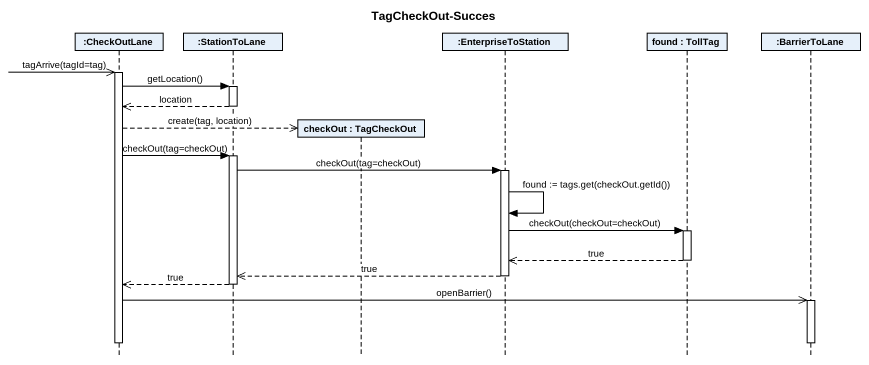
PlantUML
@startuml
title TagCheckOut-Succes
hide footbox
participant ":CheckOutLane" as CheckOutLane
participant ":StationToLane" as StationToLane
participant "checkOut : TagCheckOut" as checkOut
participant ":EnterpriseToStation" as EnterpriseToStation
participant "found : TollTag" as found
participant ":BarrierToLane" as BarrierToLane

CheckOutLane ->> CheckOutLane : tagArrive(tagId=tag)
activate CheckOutLane
CheckOutLane -> StationToLane : getLocation()
activate StationToLane
StationToLane -->> CheckOutLane : location
deactivate StationToLane
CheckOutLane -->> checkOut ** : create(tag, location)
CheckOutLane -> StationToLane : checkOut(tag=checkOut)
activate StationToLane
StationToLane -> EnterpriseToStation : checkOut(tag=checkOut)
activate EnterpriseToStation
EnterpriseToStation -> EnterpriseToStation : found := tags.get(checkOut.getId())
EnterpriseToStation -> found : checkOut(checkOut=checkOut)
activate found
found -->> EnterpriseToStation : true
deactivate found
EnterpriseToStation -->> StationToLane : true
deactivate EnterpriseToStation
StationToLane -->> CheckOutLane : true
deactivate StationToLane
CheckOutLane ->> BarrierToLane : openBarrier()
activate BarrierToLane
deactivate CheckOutLane
deactivate BarrierToLane
@enduml
